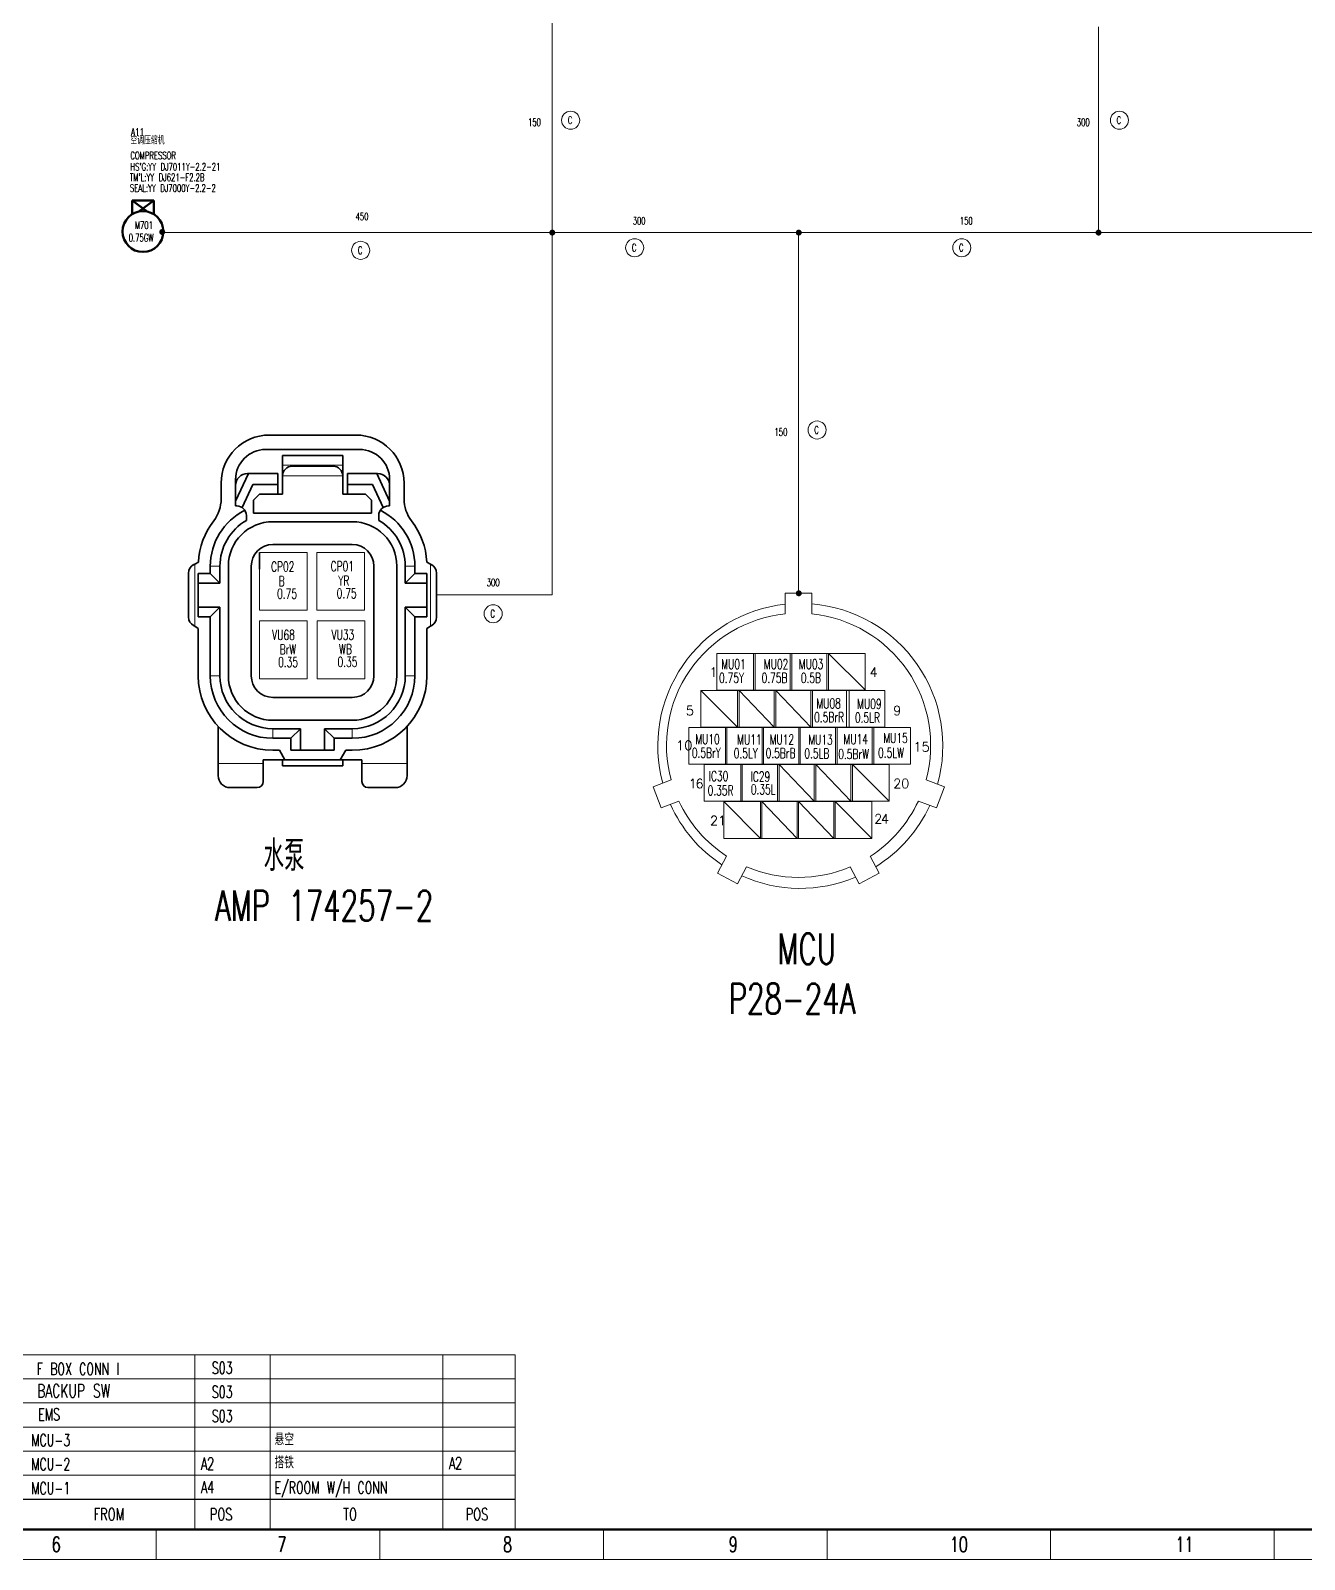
# Model space of a CAD drawing. Header units: millimetres. Extents: x 4015 to 6393, y -1653 to -728.
# Drawn here: x 4419 to 4842, y -1653 to -1145 of the extents above; entities that cross this region are included whole.
import ezdxf

# ---------------------------------------------------------------- set-up
doc = ezdxf.new("R2010")
doc.units = ezdxf.units.MM
doc.layers.get('0').update_dxf_attribs({"lineweight": 18})
doc.layers.add('0Filament', color=7, linetype='Continuous', lineweight=20)
doc.layers.add('2FRAM', color=2, linetype='Continuous', lineweight=18, true_color=0xffff00)
doc.layers.add('4CONTOUR', color=4, linetype='Continuous', lineweight=50, true_color=0x00ffff)
doc.layers.add('2FRAME', color=2, linetype='Continuous', true_color=0xffff00)
doc.styles.add('HZ', font='txt.shx', dxfattribs={"width": 0.7, "bigfont": 'hztxt.shx'})
doc.styles.get("Standard").update_dxf_attribs({"font": 'txt.shx', "bigfont": 'gbcbig.shx'})

msp = doc.modelspace()

# ---------------------------------------------------------------- hatches: boundary and pattern name
at = {"layer": '0Filament'}
h = msp.add_hatch(color=256, dxfattribs=at)
edge = h.paths.add_edge_path(flags=0)
edge.add_arc((4462.59, -1212), 1, 0, 360)
h = msp.add_hatch(color=256, dxfattribs=at)
edge = h.paths.add_edge_path(flags=0)
edge.add_arc((4592.23, -1212.21), 1, 0, 360)
h = msp.add_hatch(color=256, dxfattribs=at)
edge = h.paths.add_edge_path(flags=0)
edge.add_arc((4674.15, -1212.21), 1, 0, 360)
h = msp.add_hatch(color=256, dxfattribs=at)
edge = h.paths.add_edge_path(flags=0)
edge.add_arc((4773.78, -1212.21), 1, 0, 360)
h = msp.add_hatch(color=256, dxfattribs=at)
edge = h.paths.add_edge_path(flags=0)
edge.add_arc((4674.15, -1332.1), 1, 0, 360)

# ---------------------------------------------------------------- linework, layer by layer
at = {"color": 4, "lineweight": 35, "ltscale": 0.179999}
msp.add_line((4526.97, -1279.49), (4498.17, -1279.49), dxfattribs=at)
at = {"color": 4, "lineweight": 35, "ltscale": 0.195001}
msp.add_line((4528.17, -1284.29), (4496.97, -1284.29), dxfattribs=at)
at = {"color": 4, "lineweight": 35, "ltscale": 0.02}
for p, q in [((4502.57, -1289.49), (4502.57, -1286.29)), ((4522.57, -1289.49), (4522.57, -1286.29)), ((4500.97, -1295.89), (4500.97, -1299.09)), ((4524.17, -1295.89), (4524.17, -1299.09))]:
    msp.add_line(p, q, dxfattribs=at)
at = {"color": 4, "lineweight": 35, "ltscale": 0.125}
for p, q in [((4502.57, -1286.29), (4522.57, -1286.29)), ((4502.57, -1389.49), (4522.57, -1389.49))]:
    msp.add_line(p, q, dxfattribs=at)
at = {"color": 4, "lineweight": 35, "ltscale": 0.022237}
for p, q in [((4502.57, -1293.05), (4502.57, -1289.49)), ((4522.57, -1289.49), (4522.57, -1293.05))]:
    msp.add_line(p, q, dxfattribs=at)
at = {"color": 4, "lineweight": 13, "ltscale": 0.125}
for p, q in [((4502.57, -1289.49), (4522.57, -1289.49)), ((4502.57, -1293.05), (4522.57, -1293.05))]:
    msp.add_line(p, q, dxfattribs=at)
at = {"color": 4, "lineweight": 35, "ltscale": 0.085001}
msp.add_line((4505.77, -1289.85), (4519.37, -1289.85), dxfattribs=at)
at = {"color": 4, "lineweight": 35, "ltscale": 0.032523}
for p, q in [((4482.17, -1295.49), (4482.17, -1300.69)), ((4542.97, -1300.69), (4542.97, -1295.49))]:
    msp.add_line(p, q, dxfattribs=at)
at = {"color": 4, "lineweight": 35, "ltscale": 0.063548}
for p, q in [((4491.27, -1292.29), (4486.97, -1301.5)), ((4538.17, -1301.5), (4533.88, -1292.29))]:
    msp.add_line(p, q, dxfattribs=at)
at = {"color": 4, "lineweight": 35, "ltscale": 0.054737}
for p, q in [((4486.97, -1294.29), (4486.97, -1303.05)), ((4538.17, -1303.05), (4538.17, -1294.29))]:
    msp.add_line(p, q, dxfattribs=at)
at = {"color": 4, "lineweight": 35, "ltscale": 0.001857}
for p, q in [((4490.97, -1292.29), (4491.27, -1292.29)), ((4533.88, -1292.29), (4534.17, -1292.29))]:
    msp.add_line(p, q, dxfattribs=at)
at = {"color": 4, "lineweight": 35, "ltscale": 0.060643}
for p, q in [((4500.97, -1292.29), (4491.27, -1292.29)), ((4533.88, -1292.29), (4524.17, -1292.29))]:
    msp.add_line(p, q, dxfattribs=at)
at = {"color": 4, "lineweight": 35, "ltscale": 0.0225}
for p, q in [((4500.97, -1292.29), (4500.97, -1295.89)), ((4524.17, -1292.29), (4524.17, -1295.89))]:
    msp.add_line(p, q, dxfattribs=at)
at = {"color": 4, "lineweight": 35, "ltscale": 0.037763}
for p, q in [((4502.57, -1293.05), (4502.57, -1299.09)), ((4522.57, -1293.05), (4522.57, -1299.09))]:
    msp.add_line(p, q, dxfattribs=at)
at = {"color": 4, "lineweight": 35, "ltscale": 0.052876}
for p, q in [((4489.11, -1303.56), (4492.68, -1295.89)), ((4532.47, -1295.89), (4536.04, -1303.56))]:
    msp.add_line(p, q, dxfattribs=at)
at = {"color": 4, "lineweight": 35, "ltscale": 0.051825}
for p, q in [((4492.68, -1295.89), (4500.97, -1295.89)), ((4524.17, -1295.89), (4532.47, -1295.89))]:
    msp.add_line(p, q, dxfattribs=at)
at = {"color": 4, "lineweight": 35, "ltscale": 0.017678}
for p, q in [((4494.97, -1299.09), (4492.97, -1301.09)), ((4532.17, -1301.09), (4530.17, -1299.09))]:
    msp.add_line(p, q, dxfattribs=at)
at = {"color": 4, "lineweight": 35, "ltscale": 0.047501}
for p, q in [((4502.57, -1299.09), (4494.97, -1299.09)), ((4530.17, -1299.09), (4522.57, -1299.09))]:
    msp.add_line(p, q, dxfattribs=at)
at = {"color": 4, "lineweight": 35, "ltscale": 0.032594}
msp.add_line((4538.17, -1296.29), (4538.17, -1301.5), dxfattribs=at)
at = {"color": 4, "lineweight": 35, "ltscale": 0.002501}
for p, q in [((4486.97, -1303.05), (4487.37, -1303.05)), ((4537.77, -1303.05), (4538.17, -1303.05))]:
    msp.add_line(p, q, dxfattribs=at)
at = {"color": 4, "lineweight": 35, "ltscale": 0.027499}
for p, q in [((4492.97, -1301.09), (4492.97, -1305.49)), ((4532.17, -1305.49), (4532.17, -1301.09))]:
    msp.add_line(p, q, dxfattribs=at)
at = {"color": 4, "lineweight": 35, "ltscale": 0.245001}
msp.add_line((4492.97, -1305.49), (4532.17, -1305.49), dxfattribs=at)
at = {"color": 4, "lineweight": 35, "ltscale": 0.01}
for p, q in [((4490.57, -1306.25), (4490.57, -1307.85)), ((4534.57, -1307.85), (4534.57, -1306.25))]:
    msp.add_line(p, q, dxfattribs=at)
at = {"color": 4, "lineweight": 35, "ltscale": 0.164999}
for p, q in [((4525.77, -1308.29), (4499.37, -1308.29)), ((4525.77, -1315.89), (4499.37, -1315.89)), ((4499.37, -1366.69), (4525.77, -1366.69)), ((4499.37, -1374.29), (4525.77, -1374.29))]:
    msp.add_line(p, q, dxfattribs=at)
at = {"color": 4, "lineweight": 35, "ltscale": 0.035001}
msp.add_line((4494.97, -1318.49), (4494.97, -1324.09), dxfattribs=at)
at = {"color": 4, "lineweight": 35, "ltscale": 0.091621}
for p, q in [((4471.37, -1325.38), (4471.37, -1340.04)), ((4553.77, -1340.04), (4553.77, -1325.38))]:
    msp.add_line(p, q, dxfattribs=at)
at = {"color": 4, "lineweight": 35, "ltscale": 0.002432}
for p, q in [((4473.03, -1322.58), (4473.37, -1322.39)), ((4551.77, -1322.39), (4552.11, -1322.58))]:
    msp.add_line(p, q, dxfattribs=at)
at = {"color": 4, "lineweight": 35, "ltscale": 0.008831}
for p, q in [((4474.61, -1321.71), (4473.37, -1322.39)), ((4551.77, -1322.39), (4550.53, -1321.71))]:
    msp.add_line(p, q, dxfattribs=at)
at = {"color": 4, "lineweight": 13, "ltscale": 0.129086}
for p, q in [((4473.37, -1322.39), (4473.37, -1343.04)), ((4551.77, -1343.04), (4551.77, -1322.39))]:
    msp.add_line(p, q, dxfattribs=at)
at = {"color": 4, "lineweight": 35, "ltscale": 0.09}
for p, q in [((4474.57, -1339.89), (4474.57, -1325.49)), ((4550.57, -1325.49), (4550.57, -1339.89))]:
    msp.add_line(p, q, dxfattribs=at)
at = {"color": 4, "lineweight": 35, "ltscale": 0.025}
for p, q in [((4474.57, -1325.49), (4478.57, -1325.49)), ((4546.57, -1325.49), (4550.57, -1325.49)), ((4478.57, -1339.89), (4474.57, -1339.89)), ((4550.57, -1339.89), (4546.57, -1339.89)), ((4505.37, -1384.29), (4505.37, -1380.29)), ((4519.77, -1380.29), (4519.77, -1384.29)), ((4481.17, -1388.69), (4481.17, -1392.69)), ((4543.97, -1392.69), (4543.97, -1388.69))]:
    msp.add_line(p, q, dxfattribs=at)
at = {"color": 4, "lineweight": 35, "ltscale": 0.014999}
for p, q in [((4478.57, -1323.09), (4478.57, -1325.49)), ((4546.57, -1325.49), (4546.57, -1323.09))]:
    msp.add_line(p, q, dxfattribs=at)
at = {"color": 4, "lineweight": 13, "ltscale": 0.02}
for p, q in [((4481.77, -1323.09), (4478.57, -1323.09)), ((4543.37, -1323.09), (4546.57, -1323.09)), ((4478.57, -1359.49), (4481.77, -1359.49)), ((4546.57, -1359.49), (4543.37, -1359.49)), ((4499.37, -1380.29), (4499.37, -1377.09)), ((4525.77, -1380.29), (4525.77, -1377.09))]:
    msp.add_line(p, q, dxfattribs=at)
at = {"color": 4, "lineweight": 35, "ltscale": 0.028284}
for p, q in [((4481.77, -1328.69), (4478.57, -1325.49)), ((4543.37, -1328.69), (4546.57, -1325.49)), ((4481.77, -1336.69), (4478.57, -1339.89)), ((4543.37, -1336.69), (4546.57, -1339.89)), ((4508.57, -1377.09), (4505.37, -1380.29)), ((4516.57, -1377.09), (4519.77, -1380.29))]:
    msp.add_line(p, q, dxfattribs=at)
at = {"color": 4, "lineweight": 35, "ltscale": 0.035}
for p, q in [((4481.77, -1323.09), (4481.77, -1328.69)), ((4543.37, -1328.69), (4543.37, -1323.09))]:
    msp.add_line(p, q, dxfattribs=at)
at = {"color": 4, "lineweight": 35, "ltscale": 0.227499}
for p, q in [((4484.57, -1323.09), (4484.57, -1359.49)), ((4492.17, -1323.09), (4492.17, -1359.49)), ((4532.97, -1359.49), (4532.97, -1323.09)), ((4540.57, -1359.49), (4540.57, -1323.09))]:
    msp.add_line(p, q, dxfattribs=at)
at = {"color": 4, "lineweight": 35, "ltscale": 0.045}
for p, q in [((4474.57, -1328.69), (4481.77, -1328.69)), ((4543.37, -1328.69), (4550.57, -1328.69)), ((4481.77, -1336.69), (4474.57, -1336.69)), ((4550.57, -1336.69), (4543.37, -1336.69)), ((4508.57, -1384.29), (4508.57, -1377.09)), ((4516.57, -1377.09), (4516.57, -1384.29)), ((4503.37, -1387.49), (4496.17, -1387.49)), ((4528.97, -1387.49), (4521.77, -1387.49))]:
    msp.add_line(p, q, dxfattribs=at)
at = {"color": 4, "lineweight": 5}
for p, q in [((4669.63, -1335.83), (4669.63, -1338.96)), ((4678.53, -1335.72), (4678.53, -1338.96))]:
    msp.add_line(p, q, dxfattribs=at)
at = {"color": 4, "lineweight": 35, "ltscale": 0.1225}
for p, q in [((4478.57, -1359.49), (4478.57, -1339.89)), ((4546.57, -1339.89), (4546.57, -1359.49))]:
    msp.add_line(p, q, dxfattribs=at)
at = {"color": 4, "lineweight": 35, "ltscale": 0.1425}
for p, q in [((4481.77, -1359.49), (4481.77, -1336.69)), ((4543.37, -1336.69), (4543.37, -1359.49))]:
    msp.add_line(p, q, dxfattribs=at)
at = {"color": 4, "lineweight": 35, "ltscale": 0.002888}
for p, q in [((4473.37, -1343.04), (4472.97, -1342.81)), ((4552.17, -1342.81), (4551.77, -1343.04))]:
    msp.add_line(p, q, dxfattribs=at)
at = {"color": 4, "lineweight": 35, "ltscale": 0.00866}
for p, q in [((4473.37, -1343.04), (4474.57, -1343.74)), ((4550.57, -1343.74), (4551.77, -1343.04))]:
    msp.add_line(p, q, dxfattribs=at)
at = {"color": 4, "lineweight": 35, "ltscale": 0.098453}
for p, q in [((4474.57, -1343.74), (4474.57, -1359.49)), ((4550.57, -1359.49), (4550.57, -1343.74))]:
    msp.add_line(p, q, dxfattribs=at)
at = {"color": 4, "lineweight": 35, "ltscale": 0.07721}
for p, q in [((4481.17, -1388.69), (4481.17, -1376.34)), ((4543.97, -1376.34), (4543.97, -1388.69))]:
    msp.add_line(p, q, dxfattribs=at)
at = {"color": 4, "lineweight": 35, "ltscale": 0.0575}
for p, q in [((4508.57, -1377.09), (4499.37, -1377.09)), ((4525.77, -1377.09), (4516.57, -1377.09))]:
    msp.add_line(p, q, dxfattribs=at)
at = {"color": 4, "lineweight": 35, "ltscale": 0.0375}
for p, q in [((4505.37, -1380.29), (4499.37, -1380.29)), ((4525.77, -1380.29), (4519.77, -1380.29)), ((4496.17, -1394.69), (4496.17, -1388.69)), ((4528.97, -1388.69), (4528.97, -1394.69))]:
    msp.add_line(p, q, dxfattribs=at)
at = {"color": 4, "lineweight": 35, "ltscale": 0.013452}
for p, q in [((4499.37, -1384.29), (4501.53, -1384.29)), ((4523.62, -1384.29), (4525.77, -1384.29))]:
    msp.add_line(p, q, dxfattribs=at)
at = {"color": 4, "lineweight": 35, "ltscale": 0.023094}
for p, q in [((4501.53, -1384.29), (4503.37, -1387.49)), ((4521.77, -1387.49), (4523.62, -1384.29))]:
    msp.add_line(p, q, dxfattribs=at)
at = {"color": 4, "lineweight": 35, "ltscale": 0.089999}
msp.add_line((4519.77, -1384.29), (4505.37, -1384.29), dxfattribs=at)
at = {"color": 4, "lineweight": 13, "ltscale": 0.09375}
for p, q in [((4481.17, -1388.69), (4496.17, -1388.69)), ((4528.97, -1388.69), (4543.97, -1388.69))]:
    msp.add_line(p, q, dxfattribs=at)
at = {"color": 4, "lineweight": 35, "ltscale": 0.0075}
for p, q in [((4496.17, -1387.49), (4496.17, -1388.69)), ((4528.97, -1388.69), (4528.97, -1387.49))]:
    msp.add_line(p, q, dxfattribs=at)
at = {"color": 4, "lineweight": 35, "ltscale": 0.0125}
for p, q in [((4502.57, -1387.49), (4502.57, -1389.49)), ((4522.57, -1387.49), (4522.57, -1389.49))]:
    msp.add_line(p, q, dxfattribs=at)
at = {"color": 4, "lineweight": 35, "ltscale": 0.114999}
msp.add_line((4503.37, -1387.49), (4521.77, -1387.49), dxfattribs=at)
at = {"color": 4, "lineweight": 35, "ltscale": 0.05625}
for p, q in [((4485.17, -1396.69), (4494.17, -1396.69)), ((4530.97, -1396.69), (4539.97, -1396.69))]:
    msp.add_line(p, q, dxfattribs=at)
for p, q in [((4460.62, -1643.23), (4460.62, -1653.23)), ((4534.93, -1643.23), (4534.93, -1653.23)), ((4609.25, -1643.23), (4609.25, -1653.23)), ((4683.56, -1643.23), (4683.56, -1653.23)), ((4757.87, -1643.23), (4757.87, -1653.23)), ((4832.18, -1643.23), (4832.18, -1653.23)), ((5203.75, -1653.23), (4014.75, -1653.23)), ((4014.75, -1653.23), (6392.75, -1653.23))]:
    msp.add_line(p, q)
at = {"color": 4, "lineweight": 5}
for points in [[(4646.93, -1352.14), (4659.64, -1352.14), (4659.64, -1364.34), (4646.93, -1364.34)], [(4659.12, -1352.14), (4671.83, -1352.14), (4671.83, -1364.34), (4659.12, -1364.34)], [(4671.31, -1352.14), (4684.02, -1352.14), (4684.02, -1364.34), (4671.31, -1364.34)], [(4683.51, -1352.14), (4696.22, -1352.14), (4696.22, -1364.34), (4683.51, -1364.34)], [(4641.62, -1364.38), (4654.33, -1364.38), (4654.33, -1376.58), (4641.62, -1376.58)], [(4653.81, -1364.38), (4666.52, -1364.38), (4666.52, -1376.58), (4653.81, -1376.58)], [(4666, -1364.38), (4678.71, -1364.38), (4678.71, -1376.58), (4666, -1376.58)], [(4678.19, -1364.38), (4690.9, -1364.38), (4690.9, -1376.58), (4678.19, -1376.58)], [(4690.06, -1364.38), (4702.77, -1364.38), (4702.77, -1376.58), (4690.06, -1376.58)], [(4637.57, -1376.72), (4650.28, -1376.72), (4650.28, -1388.92), (4637.57, -1388.92)], [(4649.76, -1376.72), (4662.48, -1376.72), (4662.48, -1388.92), (4649.76, -1388.92)], [(4661.96, -1376.72), (4674.67, -1376.72), (4674.67, -1388.92), (4661.96, -1388.92)], [(4674.15, -1376.72), (4686.86, -1376.72), (4686.86, -1388.92), (4674.15, -1388.92)], [(4686.34, -1376.72), (4699.05, -1376.72), (4699.05, -1388.92), (4686.34, -1388.92)], [(4698.53, -1376.72), (4711.25, -1376.72), (4711.25, -1388.92), (4698.53, -1388.92)], [(4642.66, -1388.95), (4655.38, -1388.95), (4655.38, -1401.15), (4642.66, -1401.15)], [(4654.89, -1388.98), (4667.61, -1388.98), (4667.61, -1401.19), (4654.89, -1401.19)], [(4667.09, -1388.98), (4679.8, -1388.98), (4679.8, -1401.19), (4667.09, -1401.19)], [(4679.28, -1388.98), (4691.99, -1388.98), (4691.99, -1401.19), (4679.28, -1401.19)], [(4691.47, -1388.98), (4704.18, -1388.98), (4704.18, -1401.19), (4691.47, -1401.19)], [(4649.2, -1401.34), (4661.91, -1401.34), (4661.91, -1413.55), (4649.2, -1413.55)], [(4661.39, -1401.34), (4674.1, -1401.34), (4674.1, -1413.55), (4661.39, -1413.55)], [(4673.58, -1401.34), (4686.3, -1401.34), (4686.3, -1413.55), (4673.58, -1413.55)], [(4685.78, -1401.34), (4698.49, -1401.34), (4698.49, -1413.55), (4685.78, -1413.55)]]:
    msp.add_lwpolyline(points, close=True, dxfattribs=at)
at = {"color": 4, "lineweight": 35}
for centre, radius, start, end in [((4498.17, -1295.49), 16, 90, 180), ((4526.97, -1295.49), 16, 360, 90), ((4496.97, -1294.29), 10, 90, 180), ((4528.17, -1294.29), 10, 0, 90), ((4505.77, -1293.05), 3.2, 90, 180), ((4519.37, -1293.05), 3.2, 0, 90), ((4490.97, -1296.29), 4, 90, 180), ((4534.17, -1296.29), 4, 0, 90), ((4470.17, -1300.69), 12, 322.5118, 0), ((4554.97, -1300.69), 12, 180, 217.4882), ((4499.37, -1323.09), 20.8, 116.6271, 180), ((4487.37, -1306.25), 3.2, 0, 90), ((4537.77, -1306.25), 3.2, 90, 180), ((4525.77, -1323.09), 20.8, 360, 63.3729), ((4499.37, -1323.09), 24.8, 142.5118, 176.8116), ((4499.37, -1323.09), 17.6, 120, 180), ((4499.37, -1323.09), 14.8, 90, 180), ((4525.77, -1323.09), 14.8, 0, 90), ((4525.77, -1323.09), 17.6, 360, 60), ((4525.77, -1323.09), 24.8, 3.1884, 37.4882), ((4499.37, -1323.09), 7.2, 90, 180), ((4525.77, -1323.09), 7.2, 0, 90), ((4474.57, -1325.38), 3.2, 118.7871, 180), ((4550.57, -1325.38), 3.2, 360, 61.2129), ((4474.57, -1340.04), 3.2, 180, 240), ((4550.57, -1340.04), 3.2, 300, 360), ((4499.37, -1359.49), 24.8, 180, 270), ((4499.37, -1359.49), 20.8, 180, 270), ((4499.37, -1359.49), 17.6, 180, 270), ((4499.37, -1359.49), 14.8, 180, 270), ((4499.37, -1359.49), 7.2, 180, 270), ((4525.77, -1359.49), 17.6, 270, 0), ((4525.77, -1359.49), 24.8, 270, 360), ((4525.77, -1359.49), 20.8, 270, 0), ((4525.77, -1359.49), 14.8, 270, 360), ((4525.77, -1359.49), 7.2, 270, 360), ((4485.17, -1392.69), 4, 180, 270), ((4494.17, -1394.69), 2, 270, 360), ((4530.97, -1394.69), 2, 180, 270), ((4539.97, -1392.69), 4, 270, 0)]:
    msp.add_arc(centre, radius, start, end, dxfattribs=at)
at = {"color": 4, "lineweight": 5}
for centre, radius, start, end in [((4674.67, -1382.82), 47.36, 96.1018, 195.127), ((4674.68, -1382.82), 47.35, 344.4187, 85.3341), ((4674.09, -1382.63), 43.9, 95.8224, 195.1871), ((4674.09, -1382.63), 43.9, 344.8703, 84.1937), ((4674.68, -1382.82), 47.35, 204.228, 236.6055), ((4674.09, -1382.63), 43.9, 205.0042, 236.9627), ((4674.09, -1382.63), 43.9, 302.8124, 335.053), ((4674.68, -1382.82), 47.35, 301.9117, 335.3191), ((4674.68, -1382.82), 47.35, 245.7061, 292.8124), ((4674.09, -1382.63), 43.9, 246.7794, 292.9957)]:
    msp.add_arc(centre, radius, start, end, dxfattribs=at)
at = {"layer": '0Filament', "color": 4}
for p, q in [((4592.17, -1212.16), (4592.17, -1137.93)), ((4773.72, -1212.16), (4773.72, -1143.82)), ((4462.96, -1212.16), (5628.78, -1212.16)), ((4592.17, -1212.16), (4592.17, -1332.61)), ((4674.08, -1212.16), (4674.08, -1332.04)), ((4592.17, -1332.61), (4553.77, -1332.61)), ((4669.63, -1335.73), (4669.63, -1332.04)), ((4669.63, -1332.04), (4678.53, -1332.04)), ((4678.53, -1335.62), (4678.53, -1332.04)), ((4684.02, -1352.14), (4696.41, -1364.38)), ((4641.62, -1364.38), (4653.81, -1376.58)), ((4654.33, -1364.38), (4666, -1376.58)), ((4666.52, -1364.38), (4678.19, -1376.58)), ((4667.61, -1388.98), (4679.28, -1401.19)), ((4679.8, -1388.98), (4691.47, -1401.19)), ((4691.99, -1388.98), (4704.18, -1401.19)), ((4625.71, -1396.41), (4631.72, -1394.13)), ((4625.71, -1396.41), (4628.37, -1403.43)), ((4722.59, -1396.41), (4716.47, -1394.09)), ((4722.59, -1396.41), (4719.93, -1403.43)), ((4628.37, -1403.43), (4634.3, -1401.19)), ((4649.2, -1401.34), (4661.39, -1413.55)), ((4661.91, -1401.34), (4673.58, -1413.55)), ((4674.1, -1401.34), (4685.78, -1413.55)), ((4686.3, -1401.34), (4698.49, -1413.55)), ((4719.93, -1403.43), (4713.89, -1401.15)), ((4647.16, -1425.12), (4650.15, -1419.43)), ((4700.84, -1425.17), (4697.85, -1419.48)), ((4647.16, -1425.12), (4653.8, -1428.62)), ((4653.8, -1428.62), (4656.78, -1422.98)), ((4694.19, -1428.66), (4691.22, -1423.01)), ((4700.84, -1425.17), (4694.19, -1428.66))]:
    msp.add_line(p, q, dxfattribs=at)
at = {"layer": '0Filament'}
for p, q in [((4579.85, -1585.23), (4060.72, -1585.23)), ((4473.42, -1643.24), (4473.42, -1585.23)), ((4498.42, -1643.24), (4498.42, -1585.23)), ((4555.84, -1643.24), (4555.84, -1585.23)), ((4579.85, -1643.24), (4579.85, -1585.23)), ((4579.85, -1593.23), (4060.72, -1593.23)), ((4579.85, -1601.23), (4060.72, -1601.23)), ((4579.85, -1609.23), (4343.71, -1609.23)), ((4579.85, -1617.23), (4343.71, -1617.23)), ((4579.85, -1625.23), (4343.71, -1625.23))]:
    msp.add_line(p, q, dxfattribs=at)
at = {"layer": '0Filament', "color": 4}
for points in [[(4494.97, -1318.49), (4510.78, -1318.49), (4510.78, -1337.75), (4494.97, -1337.75)], [(4513.98, -1318.49), (4529.79, -1318.49), (4529.79, -1337.75), (4513.98, -1337.75)], [(4494.97, -1341.26), (4510.78, -1341.26), (4510.78, -1360.52), (4494.97, -1360.52)], [(4514.09, -1341.26), (4529.9, -1341.26), (4529.9, -1360.52), (4514.09, -1360.52)]]:
    msp.add_lwpolyline(points, close=True, dxfattribs=at)
at = {"layer": '0Filament'}
for centre in [(4598.33, -1174.86), (4780.72, -1174.86), (4619.61, -1217.23), (4728.32, -1217.23), (4528.54, -1218.1), (4680.25, -1277.81), (4572.58, -1338.89)]:
    msp.add_circle(centre, 3, dxfattribs=at)
at = {"layer": '2FRAM', "color": 2, "linetype": 'ByBlock', "lineweight": 50}
msp.add_line((6382.75, -1643.23), (4039.75, -1643.23), dxfattribs=at)
at = {"layer": '2FRAME'}
msp.add_line((4343.71, -1633.23), (4579.85, -1633.23), dxfattribs=at)
at = {"layer": '4CONTOUR'}
for p, q in [((4452.55, -1201.48), (4457.56, -1205.19)), ((4452.55, -1206.11), (4452.55, -1201.48)), ((4452.55, -1201.48), (4459.82, -1201.48)), ((4459.82, -1201.48), (4454.81, -1205.19)), ((4459.82, -1201.48), (4459.82, -1206.11))]:
    msp.add_line(p, q, dxfattribs=at)
msp.add_circle((4456.18, -1211.84), 6.79, dxfattribs=at)

# ---------------------------------------------------------------- texts
at = {"color": 4, "lineweight": 5, "width": 2.7643, "attachment_point": 1}
for s, insert, char_height in [('1', (4644.51, -1356.74), 3.11), ('4', (4697.69, -1356.74), 3.11), ('5', (4636.66, -1369.52), 3.11), ('9', (4705.52, -1369.52), 3.11), ('10', (4633.43, -1381.07), 3.11), ('15', (4712.31, -1381.57), 3.11), ('{\\T0.75;16}', (4637.58, -1393.79), 3.1104), ('20', (4705.54, -1393.75), 3.11), ('21', (4644.66, -1406.1), 3.11), ('{\\T0.75;24}', (4699.23, -1405.49), 3.1104)]:
    msp.add_mtext(s, dxfattribs=dict(at, insert=insert, char_height=char_height))
at = {"char_height": 5, "width": 50, "attachment_point": 5, "style": 'HZ'}
for s, insert in [('\\T1;6', (4427.36, -1648.23)), ('\\T1;7', (4502.36, -1648.23)), ('\\T1;8', (4577.36, -1648.23)), ('\\T1;9', (4652.36, -1648.23)), ('\\T1;10', (4727.36, -1648.23)), ('\\T1;11', (4802.36, -1648.23))]:
    msp.add_mtext(s, dxfattribs=dict(at, insert=insert))
at = {"layer": '0Filament', "style": 'HZ'}
for s, insert, char_height, width, attachment_point in [('{\\W0.67;C}', (4597.39, -1176.09), 2.5, 2.1536, 7), ('{\\W0.67;C}', (4779.79, -1176.09), 2.5, 2.1536, 7), ('\\T1;A11', (4452.23, -1177.53), 2.5, 39.5428, 1), ('{\\W0.67;150}', (4584.15, -1176.78), 2.5, 7.1786, 7), ('{\\W0.67;300}', (4766.54, -1176.78), 2.5, 7.1786, 7), ('\\T1;{\\W0.67;空调压缩机}', (4452.02, -1182.89), 2.5, 12.5625, 7), ('\\T1;{\\W0.67;COMPRESSOR}', (4452, -1185.31), 2.5, 25.2446, 1), ("\\T1;{\\W0.67;HS'G:YY DJ7011Y-2.2-21}", (4452, -1189.07), 2.5, 49.8911, 1), ("\\T1;{\\W0.67;TM'L:YY DJ621-F2.2B}", (4451.81, -1192.59), 2.5, 41.3964, 1), ('\\T1;{\\W0.67;SEAL:YY DJ7000Y-2.2-2}', (4451.85, -1196.16), 2.5, 47.6179, 1), ('{\\W0.67;450}', (4526.84, -1208.08), 2.5, 4.7857, 7), ('{\\W0.618;300}', (4619.01, -1209.54), 2.5, 4.4143, 7), ('{\\W0.618;150}', (4727.73, -1209.54), 2.5, 4.4143, 7), ('\\T1;{\\W0.67;C}', (4527.61, -1219.33), 2.5, 2.5125, 7), ('{\\W0.67;C}', (4618.67, -1218.46), 2.5, 2.1536, 7), ('{\\W0.67;C}', (4727.38, -1218.46), 2.5, 2.1536, 7), ('{\\W0.67;150}', (4666.06, -1279.73), 2.5, 7.1786, 7), ('{\\W0.67;C}', (4679.31, -1279.05), 2.5, 2.1536, 7), ('{\\W0.67;300}', (4570.43, -1329.74), 2.5, 7.1786, 7), ('{\\W0.67;C}', (4571.65, -1340.12), 2.5, 2.1536, 7), ('{\\W0.67;水泵}', (4496.3, -1424.39), 10.1192, 57.7145, 7), ('{\\W0.67;AMP 174257-2}', (4480.08, -1440.95), 10.1192, 94.4841, 7), ('{\\W0.67;MCU}', (4667.06, -1455.32), 10.1192, 57.7145, 7), ('{\\W0.67;P28-24A}', (4650.84, -1471.88), 10.1192, 73.5801, 7), ('\\T1;{\\W0.67;F BOX CONN I}', (4420.88, -1587.9), 4, 45.7514, 1), ('{\\W0.67;S03}', (4479.07, -1591.56), 4, 16.08, 7), ('\\T1;{\\W0.67;BACKUP SW}', (4433.13, -1597.18), 4.4697, 40.4283, 5), ('{\\W0.67;S03}', (4479.07, -1599.56), 4, 16.08, 7), ('\\T1;{\\W0.67;EMS}', (4421.39, -1607.01), 4, 12.06, 7), ('{\\W0.67;S03}', (4479.07, -1607.56), 4, 16.08, 7), ('{\\W0.67;悬空}', (4499.93, -1611.31), 4, 66.6171, 1), ('{\\W0.67;MCU-3}', (4419.04, -1615.58), 4, 12.06, 7), ('{\\W0.67;MCU-2}', (4419.04, -1623.58), 4, 12.06, 7), ('{\\W0.67;A2}', (4475.47, -1623.4), 4, 19.9086, 7), ('{\\W0.67;搭铁}', (4499.93, -1619), 4, 66.6171, 1), ('{\\W0.67;A2}', (4557.89, -1623.24), 4, 16.08, 7), ('{\\W0.67;MCU-1}', (4419.04, -1631.58), 4, 12.06, 7), ('{\\W0.67;A4}', (4475.47, -1631.24), 4, 19.9086, 7), ('\\T1;{\\W0.67;E/ROOM W/H CONN }', (4499.93, -1627.36), 4, 66.6171, 1), ('\\T1;FROM', (4439.8, -1636.22), 4, 21, 1), ('\\T1;POS', (4478.36, -1636.23), 4, 21, 1), ('\\T1;TO', (4522.73, -1636.23), 4, 21, 1), ('\\T1;POS', (4563.42, -1636.23), 4, 21, 1)]:
    msp.add_mtext(s, dxfattribs=dict(at, insert=insert, char_height=char_height, width=width, attachment_point=attachment_point))
at = {"layer": '0Filament', "color": 0, "attachment_point": 7, "style": 'HZ'}
for s, insert, char_height, width in [('\\T1;{\\W0.67;M701 }', (4453.48, -1210.99), 2.5, 12.5625), ('\\T1;{\\W0.67;0.75GW}', (4451.44, -1215.15), 2.5, 13.7589), ('{\\W0.67;CP02 }', (4498.76, -1324.87), 3.2924, 13.3932), ('{\\W0.67;CP01 }', (4518.56, -1324.74), 3.2924, 13.3932), ('{\\W0.67;YR}', (4521.08, -1329.54), 3.2924, 14.8113), ('{\\W0.67;0.75}', (4500.78, -1333.91), 3.2924, 14.8113), ('{\\W0.67;B}', (4501.28, -1329.67), 3.292, 14.8113), ('{\\W0.67;0.75}', (4520.57, -1333.77), 3.2924, 14.8113), ('{\\W0.67;VU68}', (4499.1, -1347.58), 3.2924, 13.3932), ('{\\W0.67;VU33}', (4518.83, -1347.51), 3.2924, 13.3932), ('{\\W0.67;BrW}', (4501.63, -1352.38), 3.2924, 14.8113), ('{\\W0.67;WB}', (4521.36, -1352.31), 3.2924, 14.8113), ('{\\W0.67;0.35}', (4501.12, -1356.61), 3.2924, 14.8113), ('{\\W0.67;0.35}', (4520.85, -1356.54), 3.2924, 14.8113), ('{\\W0.67;MU01 }', (4648.4, -1357.29), 3.2924, 13.3932), ('{\\W0.67;MU02 }', (4662.53, -1357.29), 3.2924, 13.3932), ('{\\W0.67;MU03 }', (4674.18, -1357.29), 3.2924, 13.3932), ('{\\W0.67;0.75Y}', (4647.67, -1361.85), 3.2924, 14.8113), ('{\\W0.67;0.75B}', (4661.8, -1361.85), 3.2924, 14.8113), ('{\\W0.67;0.5B}', (4674.84, -1361.85), 3.2924, 14.8113), ('{\\W0.67;0.5BrR}', (4679.26, -1374.92), 3.2924, 14.8113), ('{\\W0.67;MU08 }', (4680, -1370.36), 3.2924, 13.3932), ('{\\W0.67;0.5LR}', (4692.81, -1375.05), 3.2924, 14.8113), ('{\\W0.67;MU09 }', (4693.54, -1370.49), 3.2924, 13.3932), ('{\\W0.67;MU10 }', (4639.77, -1382.23), 3.2924, 13.3932), ('{\\W0.67;MU11 }', (4653.68, -1382.37), 3.2924, 13.3932), ('{\\W0.67;MU12 }', (4664.48, -1382.31), 3.2924, 13.3932), ('{\\W0.67;MU13 }', (4677.33, -1382.4), 3.2924, 13.3932), ('{\\W0.67;MU14 }', (4689.01, -1382.25), 3.2924, 13.3932), ('{\\W0.67;MU15 }', (4702.25, -1381.83), 3.2924, 13.3932), ('{\\W0.67;0.5BrY}', (4638.61, -1386.77), 3.2924, 14.8113), ('{\\W0.67;0.5LY}', (4652.52, -1386.91), 3.2924, 14.8113), ('{\\W0.67;0.5BrB}', (4663.14, -1386.87), 3.2924, 14.8113), ('{\\W0.67;0.5LB}', (4676, -1386.96), 3.2924, 14.8113), ('{\\W0.67;0.5BrW}', (4687.28, -1387.17), 3.2924, 14.8113), ('{\\W0.67;0.5LW}', (4700.52, -1386.76), 3.2924, 14.8113), ('{\\W0.67;IC30}', (4644.22, -1394.51), 3.2924, 13.3932), ('{\\W0.67;IC29 }', (4658.13, -1394.65), 3.2924, 13.3932), ('{\\W0.67;0.35R}', (4643.86, -1399.26), 3.2924, 14.8113), ('{\\W0.67;0.35L}', (4658.22, -1398.92), 3.2924, 14.8113)]:
    msp.add_mtext(s, dxfattribs=dict(at, insert=insert, char_height=char_height, width=width))

doc.saveas('drawing.dxf')
